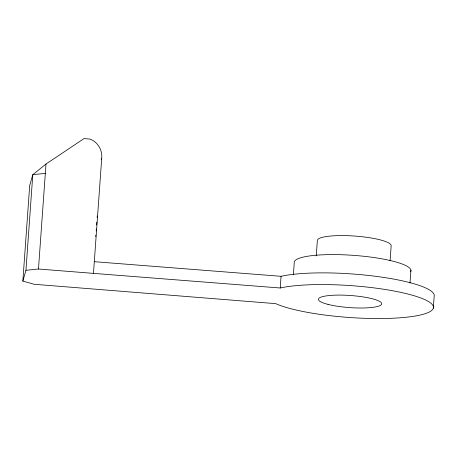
<?xml version="1.0" encoding="UTF-8"?>
<svg xmlns="http://www.w3.org/2000/svg" width="457" height="457" viewBox="0 0 457 457"><rect width="100%" height="100%" fill="white"/><g stroke="black" fill="none" stroke-linecap="round" stroke-linejoin="round"><path stroke-width="0.69" d="M22.85 281.089L29.705 185.462L32.795 174.677L45.997 164.034L84.014 138.591L90.075 139.077L93.417 140.756A19.085 18.714 16 0 1 101.762 157.688L93.468 273.377L280.221 288.001A83.568 15.944 4.1 0 1 407.01 293.811A83.568 15.944 4.1 0 1 400.143 317.792A83.568 15.944 4.1 0 1 275.737 303.654L34.104 284.271L22.85 281.089L25.94 270.304L32.795 174.677L45.329 173.386M25.94 270.304L38.474 269.013L45.997 164.034M280.221 288.001L281.061 276.314A83.568 15.944 4.1 0 1 376.785 276.451A83.568 15.944 4.1 0 1 434.15 296.473L433.31 308.161M293.383 274.777L294.245 262.735A58.502 11.162 4.1 0 1 354.935 255.463A58.502 11.162 4.1 0 1 410.609 271.669M316.244 255.909L317.358 240.325A37.011 7.061 4.1 0 1 355.477 236.115A37.011 7.061 4.1 0 1 391.158 245.889L390.089 260.764M410.003 282.98L410.917 270.23M101.191 159.682L101.574 158.351M94.308 261.69L281.061 276.314M38.474 269.013L93.468 273.377M97.227 215.99A33.43 1.32 -85.5 0 1 97.141 217.395M96.838 222.131A33.43 1.32 -85.5 0 1 96.644 224.947M96.353 228.968A33.43 1.32 -85.5 0 1 96.199 230.985M95.867 235.052A33.43 1.32 -85.5 0 1 95.747 236.492M328.04 304.396A31.756 6.061 4.1 0 0 380.801 305.15A31.756 6.061 4.1 0 0 341.362 295.108A31.756 6.061 4.1 0 0 328.04 304.396"/></g></svg>
